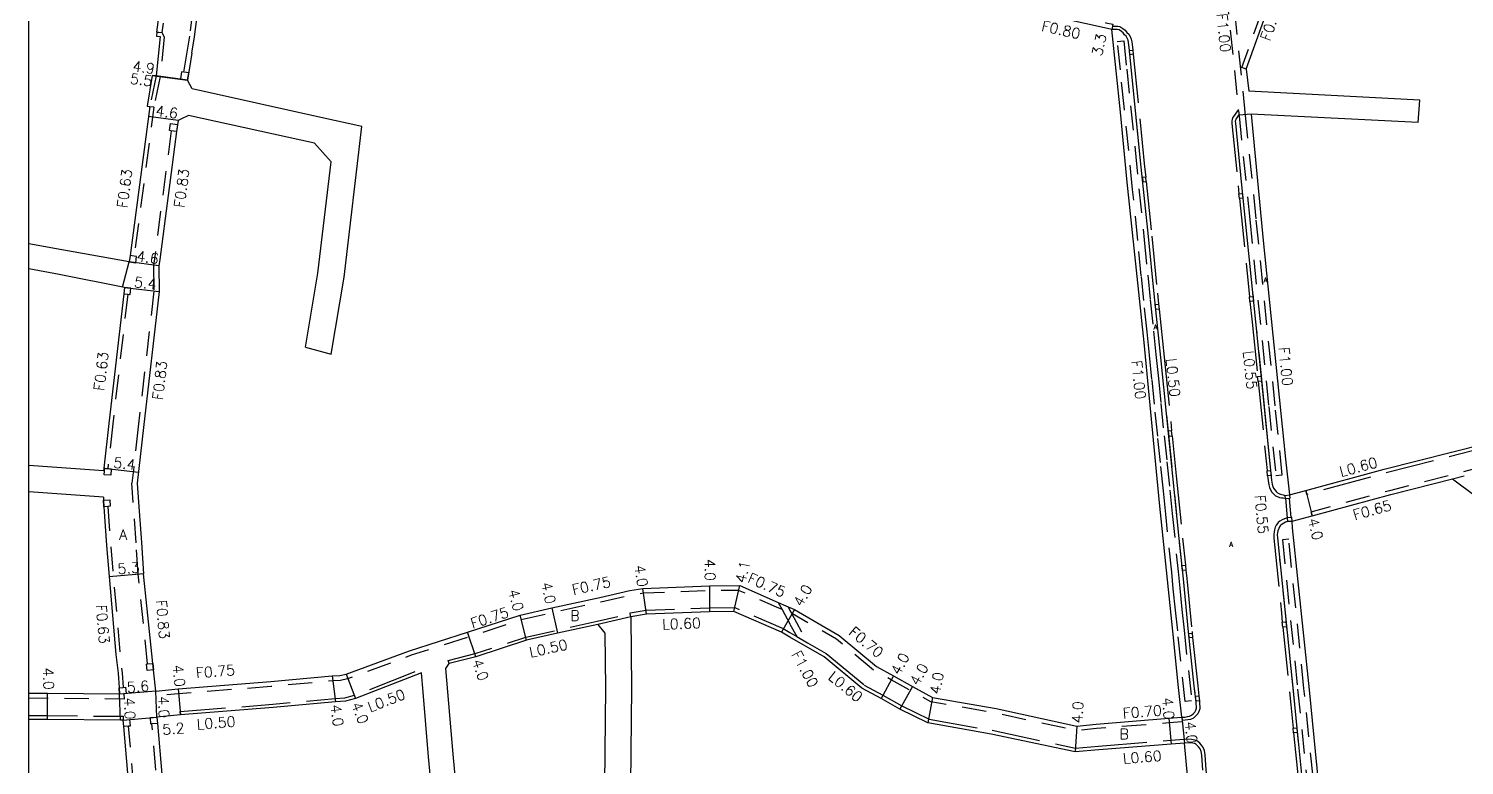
# Model space of a CAD drawing. Header units: metres. Extents: x -12000 to -11199, y -112201 to -111600.
# Drawn here: x -12000 to -11778.9, y -112023.5 to -111910 of the extents above; entities that cross this region are included whole.
import ezdxf

# ---------------------------------------------------------------- set-up
doc = ezdxf.new("R2010")
doc.units = ezdxf.units.M
doc.header["$LTSCALE"] = 2.5
doc.linetypes.add('22320', pattern=[2.5, 1.5, -1])
doc.linetypes.add('22330', pattern=[4, 3, -1])
for name, color, linetype in [('2101000', 175, 'Continuous'), ('2102000', 4, 'Continuous'), ('2102001', 191, 'Continuous'), ('2213000', 3, 'Continuous'), ('2227000', 14, 'Continuous'), ('2232000', 120, '22320'), ('2233000', 120, '22330'), ('2235000', 4, 'Continuous'), ('9107000', 139, 'Continuous'), ('9201100', 215, 'Continuous'), ('9201500', 222, 'Continuous'), ('9202100', 82, 'Continuous'), ('9202200', 82, 'Continuous'), ('9203500', 155, 'Continuous'), ('999', 7, 'Continuous')]:
    doc.layers.add(name, color=color, linetype=linetype)
doc.styles.add('Dm_Anotation', font='txt.shx', dxfattribs={"bigfont": 'pscdm.shx'})

msp = doc.modelspace()

# ---------------------------------------------------------------- linework, layer by layer
at = {"layer": '2101000', "flags": 128}
for points in [[(-11980.26, -111910.53), (-11977.7, -111891.15), (-11974.08, -111865.72)], [(-11812.45, -111916.25), (-11807.93, -111903.69), (-11806.46, -111900.07), (-11803.05, -111888.78)], [(-11833.17, -111910.12), (-11834.26, -111909.89), (-11848.95, -111906.64), (-11849.04, -111907.03), (-11853.02, -111906.19), (-11859.56, -111905.19), (-11863.96, -111904.98), (-11863.98, -111904.48), (-11872.8, -111905.81), (-11878.37, -111905.44), (-11882.73, -111904.69)], [(-11805.8, -111981.87), (-11803.29, -111981.19), (-11791.19, -111977.91), (-11775.74, -111973.98), (-11774.68, -111973.67)], [(-11805.39, -111985.9), (-11802.3, -111985.07), (-11790.18, -111981.78), (-11780.67, -111979.36)], [(-11988.5, -111982.18), (-11988.49, -111982.67), (-11988.42, -111983.67), (-11988.01, -111989.63), (-11987.59, -111994.45), (-11986.56, -112006.47), (-11986.24, -112009.33), (-11986.07, -112011.56), (-11986, -112012.56)], [(-11980.42, -112012.08), (-11976.98, -112011.75), (-11962.71, -112010.63), (-11953.24, -112009.76), (-11952.09, -112009.7), (-11951.11, -112009.5), (-11941.33, -112005.86), (-11932.39, -112003.01), (-11924.32, -112000.37), (-11919.41, -111999.28), (-11912.03, -111997.64), (-11907.39, -111996.57), (-11905.41, -111996.27), (-11895.15, -111995.86), (-11890.48, -111995.82), (-11884.53, -111998.44), (-11883.36, -111998.96), (-11883.03, -111999.1), (-11882.73, -111999.23)], [(-11882.73, -112003.76), (-11884.05, -112003), (-11891.37, -111999.82), (-11895.11, -111999.86), (-11904.82, -112000.23), (-11907.27, -112000.65)], [(-11882.73, -111999.23), (-11882.04, -111999.54), (-11875.17, -112003.52), (-11869.41, -112008.3), (-11866.79, -112009.75), (-11863.86, -112011.36), (-11860.8, -112013.05), (-11850.95, -112014.79), (-11838.56, -112017.48), (-11835.55, -112017.18), (-11824.35, -112016.28), (-11822.38, -112016.13)], [(-11912.34, -112001.81), (-11918.54, -112003.18), (-11923.31, -112004.24), (-11931.1, -112006.8), (-11935.23, -112007.86)], [(-11821.97, -112020.11), (-11824.03, -112020.27), (-11835.18, -112021.16), (-11838.79, -112021.47), (-11851.72, -112018.72), (-11861.49, -112016.99), (-11865.79, -112014.87), (-11868.71, -112013.25), (-11871.65, -112011.65), (-11877.49, -112006.8), (-11882.73, -112003.76)], [(-11939.5, -112009.25), (-11949.64, -112013.22), (-11951.22, -112013.64), (-11952.76, -112013.73), (-11962.36, -112014.62), (-11976.61, -112015.74), (-11980.27, -112016.08), (-11980.18, -112017.07), (-11978.83, -112032.7), (-11978.08, -112045.58)], [(-11986, -112012.56), (-11997.1, -112012.47), (-12000, -112012.45)], [(-11983.09, -112045.72), (-11984.02, -112033.09), (-11985.36, -112017.56), (-11985.44, -112016.56), (-11985.85, -112016.55), (-11997.13, -112016.47), (-12000, -112016.45)]]:
    msp.add_lwpolyline(points, dxfattribs=at)
at = {"layer": '2101000'}
for points in [[(-11974.86, -111913.78), (-11974.46, -111911.27), (-11973.08, -111900.51)], [(-11980.26, -111910.53), (-11980.33, -111911.16), (-11979.73, -111911.22), (-11980.39, -111917.3), (-11980.98, -111917.23)], [(-11822.38, -112016.13), (-11822.87, -112011.55), (-11823.75, -112002.83), (-11825.81, -111983.06), (-11828.15, -111958.38), (-11830.8, -111933.67), (-11831.81, -111922.88), (-11833.17, -111910.12)], [(-11974.86, -111913.78), (-11975.53, -111917.93)], [(-11812.45, -111916.25), (-11812.07, -111919.63)], [(-11980.98, -111917.23), (-11981.74, -111921.96), (-11981.42, -111922), (-11981.34, -111922.01), (-11984.38, -111944.96), (-11984.51, -111945.96)], [(-11811.68, -111923.17), (-11809.82, -111942.66), (-11806.4, -111976.34), (-11805.8, -111981.87), (-11805.8, -111981.87), (-11805.8, -111981.87)], [(-11976.99, -111924.16), (-11977.21, -111925.87), (-11979.82, -111945.57), (-11979.95, -111946.56), (-11979.89, -111950.53), (-11982.31, -111971.45), (-11983.27, -111980.05)], [(-11985.25, -111949.9), (-11985.36, -111950.87), (-11987.68, -111970.84), (-11988.44, -111977.73), (-11988.49, -111978.17)], [(-11983.27, -111980.05), (-11983.08, -111982.96), (-11982.62, -111989.2), (-11982.31, -111994)], [(-11787.57, -112200), (-11788.22, -112186.8), (-11789.6, -112186.11), (-11791.34, -112149.87), (-11791.79, -112145.5), (-11794.96, -112096.45), (-11798.71, -112052.85), (-11802.72, -112011.9), (-11805.33, -111986.91), (-11805.39, -111985.9)], [(-11980.42, -112012.08), (-11980.76, -112008.81), (-11980.86, -112007.82), (-11982.31, -111994)], [(-11817.24, -112107.47), (-11814.35, -112107.27), (-11816.28, -112081.65), (-11821.97, -112020.11)]]:
    msp.add_lwpolyline(points, dxfattribs=at)
at = {"layer": '2102000', "flags": 128}
for points in [[(-11953.41, -111960.19), (-11951.41, -111948.29), (-11948.68, -111925.11), (-11954.99, -111923.69), (-11974.83, -111919.28), (-11975.53, -111917.93)], [(-11785.96, -111924.48), (-11811.68, -111923.17)], [(-11957.35, -111959.1), (-11955.44, -111947.71), (-11953.43, -111930.53), (-11955.96, -111927.64), (-11975.37, -111923.4), (-11976.45, -111923.91)], [(-11984.51, -111945.96), (-11994.57, -111944.16), (-12000, -111943.16)], [(-11988.49, -111978.17), (-12000, -111977.35)], [(-11780.67, -111979.36), (-11773.6, -111984.65), (-11761.99, -112000.45)], [(-11988.5, -111982.18), (-12000, -111981.36)], [(-11907.27, -112000.65), (-11907.17, -112011.65), (-11907.28, -112026.4), (-11907.19, -112038.69), (-11907.31, -112042.43), (-11907.66, -112044.88), (-11908.28, -112047.69), (-11909.75, -112052.58), (-11913.12, -112062.86), (-11915.28, -112068.61), (-11916.57, -112072.91), (-11918.37, -112083.29), (-11921.34, -112103.14), (-11924.7, -112124.23), (-11926.03, -112134.5)], [(-11912.34, -112001.81), (-11911.26, -112003.14), (-11911.17, -112011.66), (-11911.28, -112026.39), (-11911.19, -112038.65), (-11911.3, -112042.09), (-11911.59, -112044.16), (-11912.15, -112046.69), (-11913.56, -112051.37), (-11916.4, -112061.51), (-11918.47, -112068.25), (-11919.01, -112072.33), (-11920.83, -112082.89), (-11923.81, -112102.76), (-11927.17, -112123.88), (-11928.56, -112134.57)], [(-11935.71, -112053.14), (-11936.42, -112043.15), (-11938.39, -112022.2), (-11939.24, -112012.25), (-11939.5, -112009.25)], [(-11931.94, -112052.77), (-11932.66, -112042.78), (-11934.62, -112021.83), (-11935.74, -112008.6), (-11935.23, -112007.86)]]:
    msp.add_lwpolyline(points, dxfattribs=at)
at = {"layer": '2102000'}
for points in [[(-11785.7, -111921.02), (-11812.07, -111919.63)], [(-11976.45, -111923.91), (-11976.99, -111924.16)], [(-11995.29, -111947.89), (-12000, -111947.02)], [(-11985.25, -111949.9), (-11995.29, -111947.89)]]:
    msp.add_lwpolyline(points, dxfattribs=at)
at = {"layer": '2102001', "flags": 128}
for points in [[(-11785.96, -111924.48), (-11785.7, -111921.02)], [(-11957.35, -111959.1), (-11953.41, -111960.19)]]:
    msp.add_lwpolyline(points, dxfattribs=at)
at = {"layer": '2213000'}
for points in [[(-11822.38, -112016.13), (-11821.88, -112016.08), (-11821.52, -112016.02), (-11821.2, -112015.95), (-11820.87, -112015.81), (-11820.62, -112015.59), (-11820.35, -112015.31), (-11820.23, -112015.05), (-11820.13, -112014.73), (-11820.15, -112013.77), (-11820.45, -112011.32), (-11821.32, -112002.96), (-11822.13, -111994.77), (-11822.78, -111988.58), (-11823.74, -111978.95), (-11825.61, -111960.67), (-11826.63, -111950.85), (-11827.52, -111942.04), (-11828.62, -111931.33), (-11830.5, -111912.89), (-11830.57, -111912.13), (-11830.64, -111911.8), (-11830.79, -111911.46), (-11830.96, -111911.19), (-11831.19, -111910.95), (-11831.43, -111910.67), (-11831.66, -111910.45), (-11832, -111910.21), (-11832.31, -111910.13), (-11832.69, -111910.12), (-11833.17, -111910.12)], [(-11813.55, -111923.34), (-11813.62, -111923.35), (-11813.97, -111923.83), (-11814.05, -111923.97), (-11814.1, -111924.15), (-11814.13, -111924.28), (-11814.13, -111924.38), (-11814.12, -111924.48), (-11814.11, -111924.57), (-11813.16, -111934.15), (-11811.01, -111955.2), (-11808.79, -111977.06), (-11808.54, -111979.58), (-11808.44, -111980.19), (-11808.36, -111980.56), (-11808.24, -111980.83), (-11808.06, -111981.09), (-11807.84, -111981.34), (-11807.62, -111981.53), (-11807.34, -111981.67), (-11807.16, -111981.73), (-11806.97, -111981.79), (-11806.76, -111981.85), (-11806.46, -111981.94), (-11805.8, -111981.87), (-11805.8, -111981.87)], [(-11805.39, -111985.9), (-11806.11, -111985.98), (-11806.38, -111986.07), (-11806.66, -111986.2), (-11806.94, -111986.36), (-11807.11, -111986.5), (-11807.2, -111986.61), (-11807.33, -111986.8), (-11807.45, -111987.04), (-11807.56, -111987.38), (-11807.62, -111987.65), (-11807.66, -111987.98), (-11807.64, -111988.46), (-11806.47, -112000.05), (-11805.03, -112014.14), (-11803.41, -112030.08)], [(-11819.15, -112024.28), (-11819.31, -112021.97), (-11819.4, -112021.38), (-11819.57, -112020.96), (-11819.78, -112020.68), (-11819.94, -112020.5), (-11820.21, -112020.27), (-11820.37, -112020.18), (-11820.49, -112020.14), (-11820.91, -112020.07), (-11821.97, -112020.11), (-11821.97, -112020.11)]]:
    msp.add_lwpolyline(points, dxfattribs=at)
at = {"layer": '2227000'}
for points in [[(-11828.83, -111929.31), (-11829.4, -111923.73)], [(-11814.11, -111924.57), (-11813.16, -111934.15), (-11812.14, -111944.12)], [(-11811.45, -111950.86), (-11811.34, -111951.99)], [(-11810.9, -111956.22), (-11810.83, -111956.9)], [(-11810.53, -111959.91), (-11808.79, -111977.06), (-11808.54, -111979.58)], [(-11823.88, -111977.59), (-11824.7, -111969.55)], [(-11823.15, -111984.9), (-11823.46, -111981.8)], [(-11822.02, -111995.93), (-11822.13, -111994.77), (-11822.72, -111989.18)], [(-11807.33, -111991.69), (-11807.27, -111992.29)], [(-11806.82, -111996.66), (-11806.47, -112000.05), (-11806.2, -112002.74)], [(-11820.31, -112012.42), (-11820.45, -112011.32), (-11821.32, -112002.96), (-11821.54, -112000.78)], [(-11805.45, -112010), (-11805.03, -112014.14), (-11804.44, -112019.97)]]:
    msp.add_lwpolyline(points, dxfattribs=at)
at = {"layer": '2232000'}
for points in [[(-11956.64, -111801.85), (-11959.14, -111813.45), (-11959.88, -111816.98), (-11963.78, -111835.39), (-11964.11, -111836.96), (-11966.14, -111846.05), (-11966.38, -111847.11), (-11967.05, -111849.88), (-11967.33, -111852.03), (-11969.13, -111866.43), (-11969.26, -111867.37), (-11971.83, -111885.39), (-11972.74, -111891.82), (-11972.96, -111893.46), (-11973.88, -111900.41), (-11975.25, -111911.15), (-11975.65, -111913.66), (-11976.14, -111916.72)], [(-11979.47, -111910.62), (-11979.11, -111911.29), (-11979.76, -111917.4), (-11980.72, -111922.09)], [(-11980.26, -111910.53), (-11979.95, -111910.57), (-11979.47, -111910.62)], [(-11980.39, -111917.3), (-11981.34, -111922.01)], [(-11978.04, -111925.76), (-11980.64, -111945.46), (-11980.78, -111946.51), (-11980.72, -111950.48), (-11983.14, -111971.36), (-11984.1, -111980.03)], [(-11984.74, -111950.94), (-11987.05, -111970.91), (-11987.82, -111977.79)], [(-11983.14, -111994.07), (-11983.45, -111989.26), (-11983.91, -111983.02), (-11984.1, -111980.03)], [(-11806.41, -111982.38), (-11806.15, -111985.41)], [(-11805.83, -111982.41), (-11805.58, -111985.34)], [(-11981.69, -112007.91), (-11981.69, -112007.91), (-11983.14, -111994.07)]]:
    msp.add_lwpolyline(points, dxfattribs=at)
at = {"layer": '2232000', "flags": 128}
for points in [[(-11812.45, -111916.25), (-11813.13, -111916), (-11808.61, -111903.43), (-11807.15, -111899.82), (-11803.75, -111888.57), (-11802.79, -111885.37), (-11802.64, -111884.72), (-11801.11, -111878.3), (-11800.45, -111874.96), (-11800.07, -111871.71), (-11800.04, -111868.63), (-11800.27, -111862.75), (-11801.99, -111852.29), (-11801.26, -111852.17)], [(-11973.28, -111865.82), (-11976.9, -111891.26), (-11979.47, -111910.62)], [(-11863.98, -111904.48), (-11864.1, -111903.69), (-11864.03, -111903.68), (-11859.28, -111903.81), (-11853.42, -111904.88), (-11848.78, -111905.86), (-11834.09, -111909.11), (-11833, -111909.34), (-11833.17, -111910.12)], [(-11981.34, -111922.01), (-11980.8, -111922.08), (-11980.72, -111922.09), (-11983.76, -111945.05)], [(-11802.3, -111985.07), (-11802.47, -111984.44), (-11790.34, -111981.16), (-11779.02, -111978.27), (-11773.38, -111976.78), (-11772.45, -111976.5), (-11768.26, -111975.03), (-11762.07, -111972.76), (-11752.73, -111969.07), (-11743.4, -111965.49), (-11722.72, -111955.94), (-11709.97, -111950.1)], [(-11988.27, -111977.75), (-11988.44, -111977.73)], [(-11780.67, -111979.36), (-11778.86, -111978.9)], [(-11987.79, -111983.63), (-11987.38, -111989.58), (-11986.96, -111994.4), (-11985.93, -112006.41), (-11985.61, -112009.27), (-11985.44, -112011.51)], [(-11883.94, -111999.52), (-11884.83, -111999.13), (-11890.64, -111996.57), (-11895.13, -111996.61), (-11905.34, -111997.02), (-11907.25, -111997.31), (-11911.87, -111998.37), (-11919.24, -112000.01), (-11924.12, -112001.09), (-11932.15, -112003.73), (-11941.09, -112006.57), (-11950.9, -112010.22), (-11951.99, -112010.45), (-11953.19, -112010.51), (-11962.64, -112011.38), (-11976.92, -112012.5), (-11980.35, -112012.83), (-11980.42, -112012.08)], [(-11884.53, -111998.44), (-11883.94, -111999.52), (-11882.73, -112001.76)], [(-11883.03, -111999.1), (-11882.73, -111999.67)], [(-11882.73, -111999.67), (-11882.49, -112000.1), (-11880.03, -112004.63)], [(-11822.38, -112016.13), (-11822.31, -112016.82), (-11824.3, -112016.98), (-11835.49, -112017.87), (-11838.6, -112018.18), (-11851.08, -112015.48), (-11861.03, -112013.72), (-11864.2, -112011.98), (-11867.13, -112010.36), (-11869.81, -112008.88), (-11875.57, -112004.09), (-11882.36, -112000.16), (-11882.49, -112000.1)], [(-11882.73, -112001.76), (-11881.69, -112003.67)], [(-11985.37, -112012.51), (-11985.31, -112013.31), (-11997.11, -112013.22), (-12000, -112013.2)], [(-11982.34, -112045.66), (-11983.27, -112033.03), (-11984.61, -112017.49)], [(-11967.34, -112135.68), (-11967.64, -112134.21), (-11970.41, -112120.67), (-11970.95, -112118.04), (-11971.95, -112112.74), (-11975.74, -112094.94), (-11976.49, -112085.89), (-11976.91, -112079.71), (-11977.72, -112066.92), (-11977.33, -112065.34), (-11977.54, -112062.62), (-11978.18, -112055.87), (-11978.63, -112049.48), (-11978.91, -112045.64), (-11979.66, -112032.76), (-11981.01, -112017.15)]]:
    msp.add_lwpolyline(points, dxfattribs=at)
at = {"layer": '2232000'}
for points in [[(-11806.91, -111978.77), (-11807.99, -111968.11), (-11810.92, -111939.31), (-11812.55, -111923.37), (-11815.2, -111897.7), (-11816.18, -111897.81), (-11813.54, -111923.47), (-11811.91, -111939.41), (-11808.98, -111968.21), (-11807.89, -111978.87)], [(-11821.85, -112013.67), (-11823.01, -112002.82), (-11823.34, -111999.63), (-11823.69, -111996.34), (-11823.93, -111993.75), (-11824.84, -111984.8), (-11825.18, -111981.22), (-11825.66, -111976.87), (-11826.09, -111972.83), (-11826.6, -111967.87), (-11826.97, -111964.01), (-11827.37, -111960.32), (-11827.72, -111956.74), (-11828.22, -111951.92), (-11828.61, -111948.08), (-11829.14, -111942.66), (-11829.95, -111934.78), (-11830.55, -111928.78), (-11831.27, -111922), (-11831.84, -111916.35), (-11832.31, -111912), (-11831.32, -111911.89), (-11830.86, -111916.24), (-11830.28, -111921.9), (-11829.57, -111928.68), (-11828.97, -111934.68), (-11828.16, -111942.56), (-11827.62, -111947.98), (-11827.24, -111951.82), (-11826.73, -111956.64), (-11826.38, -111960.22), (-11825.98, -111963.91), (-11825.61, -111967.77), (-11825.11, -111972.73), (-11824.67, -111976.77), (-11824.2, -111981.12), (-11823.85, -111984.7), (-11822.94, -111993.66), (-11822.7, -111996.24), (-11822.35, -111999.53), (-11822.03, -112002.72), (-11820.86, -112013.57)], [(-11792.5, -112147.11), (-11794.02, -112121.7), (-11798.09, -112068.3), (-11800.05, -112046.71), (-11800.89, -112037.77), (-11803.56, -112011.68), (-11805.9, -111988.66), (-11806.88, -111988.76), (-11804.54, -112011.78), (-11801.88, -112037.86), (-11801.04, -112046.8), (-11799.08, -112068.38), (-11795.01, -112121.76), (-11793.49, -112147.17)]]:
    msp.add_lwpolyline(points, close=True, dxfattribs=at)
at = {"layer": '2233000'}
for points in [[(-11833.06, -111909.62), (-11832.61, -111909.61), (-11832.24, -111909.63), (-11831.9, -111909.69), (-11831.45, -111909.98), (-11831.12, -111910.25), (-11830.83, -111910.58), (-11830.54, -111910.87), (-11830.33, -111911.22), (-11830.15, -111911.64), (-11830.05, -111912.05), (-11829.99, -111912.84), (-11829.94, -111913.32)], [(-11829.87, -111913.96), (-11828.1, -111931.28), (-11827.94, -111932.88)], [(-11813.64, -111922.47), (-11814.42, -111923.53), (-11814.55, -111923.76), (-11814.63, -111924.03), (-11814.66, -111924.22), (-11814.67, -111924.39), (-11814.66, -111924.54), (-11814.65, -111924.63), (-11813.7, -111934.21), (-11813.57, -111935.45)], [(-11827.87, -111933.55), (-11827, -111941.99), (-11826.12, -111950.79), (-11825.94, -111952.46)], [(-11813.5, -111936.19), (-11811.94, -111951.35)], [(-11811.87, -111952.04), (-11811.54, -111955.26), (-11810.7, -111963.61)], [(-11825.87, -111953.22), (-11825.1, -111960.61), (-11823.94, -111971.98)], [(-11810.62, -111964.36), (-11809.33, -111977.11), (-11809.23, -111978.15)], [(-11823.86, -111972.73), (-11823.23, -111978.9), (-11822.27, -111988.53), (-11821.83, -111992.7)], [(-11809.15, -111978.91), (-11809.08, -111979.65), (-11808.97, -111980.29), (-11808.88, -111980.73), (-11808.72, -111981.09), (-11808.49, -111981.42), (-11808.22, -111981.73), (-11807.93, -111981.98), (-11807.54, -111982.17), (-11807.3, -111982.25), (-11807.04, -111982.31), (-11806.75, -111982.33), (-11806.41, -111982.38)], [(-11806.15, -111985.41), (-11806.58, -111985.55), (-11806.92, -111985.7), (-11807.26, -111985.89), (-11807.51, -111986.1), (-11807.65, -111986.27), (-11807.82, -111986.52), (-11807.98, -111986.83), (-11808.1, -111987.24), (-11808.17, -111987.55), (-11808.22, -111987.95), (-11808.2, -111988.5), (-11807.03, -112000.1), (-11806.89, -112001.45)], [(-11821.75, -111993.45), (-11821.62, -111994.72), (-11820.8, -112002.91), (-11820.78, -112003.18)], [(-11806.81, -112002.24), (-11805.58, -112014.2), (-11805.22, -112017.8)], [(-11882.73, -112003.07), (-11881.69, -112003.67), (-11880.03, -112004.63), (-11877.15, -112006.3), (-11871.31, -112011.15), (-11868.42, -112012.73), (-11865.51, -112014.34), (-11861.3, -112016.42), (-11851.61, -112018.13), (-11838.75, -112020.87), (-11835.23, -112020.56), (-11824.08, -112019.67), (-11822.02, -112019.51)], [(-11820.71, -112003.82), (-11819.93, -112011.26), (-11819.74, -112012.83)], [(-11819.65, -112013.58), (-11819.63, -112013.75), (-11819.61, -112014.82), (-11819.75, -112015.24), (-11819.91, -112015.6), (-11820.26, -112015.97), (-11820.59, -112016.25), (-11821.03, -112016.44), (-11821.44, -112016.54), (-11821.84, -112016.58), (-11822.33, -112016.62)], [(-11818.43, -112026.22), (-11818.63, -112024.23), (-11818.79, -112021.91), (-11818.9, -112021.25), (-11819.11, -112020.7), (-11819.38, -112020.35), (-11819.58, -112020.13), (-11819.91, -112019.84), (-11820.16, -112019.71), (-11820.36, -112019.64), (-11820.88, -112019.55), (-11822.02, -112019.51)], [(-11805.15, -112018.52), (-11803.97, -112030.13), (-11803.37, -112036.17)]]:
    msp.add_lwpolyline(points, dxfattribs=at)
at = {"layer": '2233000', "flags": 128}
for points in [[(-11774.68, -111973.67), (-11774.51, -111974.24), (-11775.58, -111974.56), (-11791.03, -111978.49), (-11803.13, -111981.77), (-11803.29, -111981.19)], [(-11935.23, -112007.86), (-11935.37, -112007.38), (-11931.24, -112006.32), (-11923.44, -112003.76), (-11918.65, -112002.7), (-11912.45, -112001.32), (-11907.36, -112000.15)], [(-11907.27, -112000.65), (-11912.34, -112001.81)], [(-11907.27, -112000.65), (-11907.36, -112000.15), (-11907.37, -112000.05), (-11904.88, -111999.63), (-11895.12, -111999.26), (-11891.25, -111999.22), (-11883.78, -112002.46), (-11882.73, -112003.07)], [(-11976.61, -112015.74), (-11976.65, -112015.24), (-11962.41, -112014.12), (-11952.79, -112013.23), (-11951.3, -112013.14), (-11949.79, -112012.74), (-11939.68, -112008.78), (-11939.5, -112009.25)], [(-12000, -112015.85), (-11997.13, -112015.87), (-11985.84, -112015.96), (-11985.44, -112015.96), (-11985.44, -112016.56)]]:
    msp.add_lwpolyline(points, dxfattribs=at)
at = {"layer": '2235000'}
for points in [[(-11830.45, -111913.38), (-11829.94, -111913.32), (-11829.87, -111913.96), (-11830.39, -111914.02)], [(-11828.39, -111933.6), (-11827.87, -111933.55), (-11827.94, -111932.88), (-11828.45, -111932.94)], [(-11812.96, -111936.13), (-11813.5, -111936.19), (-11813.57, -111935.45), (-11813.04, -111935.39)], [(-11811.34, -111951.99), (-11811.87, -111952.04), (-11811.94, -111951.35), (-11811.41, -111951.29)], [(-11826.46, -111952.51), (-11825.94, -111952.46), (-11825.87, -111953.22), (-11826.38, -111953.27)], [(-11810.08, -111964.31), (-11810.62, -111964.36), (-11810.7, -111963.61), (-11810.16, -111963.56)], [(-11824.37, -111972.78), (-11823.86, -111972.73), (-11823.94, -111971.98), (-11824.45, -111972.03)], [(-11808.61, -111978.86), (-11809.15, -111978.91), (-11809.23, -111978.15), (-11808.69, -111978.09)], [(-11805.8, -111981.87), (-11805.75, -111982.4), (-11806.4, -111982.47), (-11806.46, -111981.94)], [(-11805.45, -111985.33), (-11806.15, -111985.41), (-11806.09, -111985.98), (-11805.39, -111985.9)], [(-11822.35, -111992.75), (-11821.83, -111992.7), (-11821.75, -111993.45), (-11822.27, -111993.5)], [(-11806.26, -112002.18), (-11806.81, -112002.24), (-11806.89, -112001.45), (-11806.34, -112001.39)], [(-11821.29, -112003.23), (-11820.78, -112003.18), (-11820.71, -112003.82), (-11821.22, -112003.88)], [(-11820.25, -112012.89), (-11819.74, -112012.83), (-11819.65, -112013.58), (-11820.16, -112013.64)], [(-11804.59, -112018.46), (-11805.15, -112018.52), (-11805.22, -112017.8), (-11804.66, -112017.74)]]:
    msp.add_lwpolyline(points, close=True, dxfattribs=at)
at = {"layer": '2235000', "flags": 128}
for points in [[(-11975.53, -111917.93), (-11975.35, -111916.84), (-11976.44, -111916.67), (-11976.61, -111917.76)], [(-11978.16, -111924.63), (-11977.07, -111924.78), (-11977.21, -111925.87), (-11977.3, -111925.86), (-11978.13, -111925.75), (-11978.31, -111925.72)], [(-11983.52, -111946.09), (-11983.39, -111945.1), (-11983.76, -111945.05), (-11984.38, -111944.96), (-11984.51, -111945.96)], [(-11984.37, -111950.99), (-11984.25, -111949.99), (-11985.25, -111949.88), (-11985.36, -111950.87), (-11984.74, -111950.94), (-11984.42, -111950.98)], [(-11987.28, -111977.84), (-11987.36, -111978.83), (-11988.36, -111978.75), (-11988.31, -111978.19), (-11988.27, -111977.75), (-11988.07, -111977.77), (-11987.64, -111977.8)], [(-11987.49, -111982.6), (-11987.43, -111983.6), (-11987.79, -111983.63), (-11988.42, -111983.67), (-11988.49, -111982.67)], [(-11980.86, -112007.82), (-11980.76, -112008.81), (-11981.75, -112008.92), (-11981.86, -112007.92), (-11981.69, -112007.91)], [(-11985.08, -112011.48), (-11985, -112012.48), (-11985.37, -112012.51), (-11986, -112012.56), (-11986.07, -112011.56), (-11985.44, -112011.51)], [(-11980.27, -112016.08), (-11980.18, -112017.07), (-11981.01, -112017.15), (-11981.18, -112017.16), (-11981.26, -112016.16)], [(-11984.45, -112016.47), (-11984.36, -112017.47), (-11984.61, -112017.49), (-11985.36, -112017.56), (-11985.44, -112016.56)]]:
    msp.add_lwpolyline(points, close=True, dxfattribs=at)
at = {"layer": '9107000'}
for points in [[(-11822.38, -112016.13), (-11821.88, -112016.08), (-11821.52, -112016.02), (-11821.2, -112015.95), (-11820.87, -112015.81), (-11820.62, -112015.59), (-11820.35, -112015.31), (-11820.23, -112015.05), (-11820.13, -112014.73), (-11820.15, -112013.77), (-11820.45, -112011.32), (-11821.32, -112002.96), (-11822.13, -111994.77), (-11822.78, -111988.58), (-11823.74, -111978.95), (-11825.61, -111960.67), (-11826.63, -111950.85), (-11827.52, -111942.04), (-11828.62, -111931.33), (-11830.5, -111912.89), (-11830.57, -111912.13), (-11830.64, -111911.8), (-11830.79, -111911.46), (-11830.96, -111911.19), (-11831.19, -111910.95), (-11831.43, -111910.67), (-11831.66, -111910.45), (-11832, -111910.21), (-11832.31, -111910.13), (-11832.69, -111910.12), (-11833.17, -111910.12)], [(-11811.68, -111923.17), (-11813.55, -111923.34), (-11813.62, -111923.35), (-11813.97, -111923.83), (-11814.05, -111923.97), (-11814.1, -111924.15), (-11814.13, -111924.28), (-11814.13, -111924.38), (-11814.12, -111924.48), (-11814.11, -111924.57), (-11813.16, -111934.15), (-11811.01, -111955.2), (-11808.79, -111977.06), (-11808.54, -111979.58), (-11808.44, -111980.19), (-11808.36, -111980.56), (-11808.24, -111980.83), (-11808.06, -111981.09), (-11807.84, -111981.34), (-11807.62, -111981.53), (-11807.34, -111981.67), (-11807.16, -111981.73), (-11806.97, -111981.79), (-11806.76, -111981.85), (-11806.46, -111981.94), (-11805.8, -111981.87), (-11805.8, -111981.87)], [(-11805.39, -111985.9), (-11806.11, -111985.98), (-11806.38, -111986.07), (-11806.66, -111986.2), (-11806.94, -111986.36), (-11807.11, -111986.5), (-11807.2, -111986.61), (-11807.33, -111986.8), (-11807.45, -111987.04), (-11807.56, -111987.38), (-11807.62, -111987.65), (-11807.66, -111987.98), (-11807.64, -111988.46), (-11806.47, -112000.05), (-11805.03, -112014.14), (-11803.41, -112030.08)], [(-11819.15, -112024.28), (-11819.31, -112021.97), (-11819.4, -112021.38), (-11819.57, -112020.96), (-11819.78, -112020.68), (-11819.94, -112020.5), (-11820.21, -112020.27), (-11820.37, -112020.18), (-11820.49, -112020.14), (-11820.91, -112020.07), (-11821.97, -112020.11), (-11821.97, -112020.11)]]:
    msp.add_lwpolyline(points, dxfattribs=at)
at = {"layer": '9201100', "flags": 128}
for points in [[(-11980.98, -111917.23), (-11975.53, -111917.93)], [(-11975.53, -111917.93), (-11980.39, -111917.3)], [(-11976.99, -111924.16), (-11981.55, -111923.56)], [(-11979.95, -111946.56), (-11984.51, -111945.96)], [(-11985.25, -111949.9), (-11979.89, -111950.53)], [(-11988.44, -111977.73), (-11983.08, -111978.33)], [(-11803.29, -111981.19), (-11802.3, -111985.07)], [(-11982.31, -111994), (-11987.59, -111994.46)], [(-11904.82, -112000.23), (-11905.41, -111996.27)], [(-11895.15, -111995.86), (-11895.11, -111999.86)], [(-11891.37, -111999.82), (-11890.48, -111995.82)], [(-11923.31, -112004.24), (-11924.32, -112000.37)], [(-11919.41, -111999.28), (-11918.54, -112003.18)], [(-11882.04, -111999.54), (-11884.05, -112003)], [(-11931.1, -112006.8), (-11932.39, -112003.01)], [(-11951.11, -112009.5), (-11949.64, -112013.22)], [(-11976.98, -112011.75), (-11976.61, -112015.74)], [(-11953.24, -112009.76), (-11952.76, -112013.73)], [(-11866.79, -112009.75), (-11868.71, -112013.25)], [(-11863.86, -112011.36), (-11865.79, -112014.87)], [(-11997.13, -112016.47), (-11997.1, -112012.47)], [(-11980.42, -112012.08), (-11986, -112012.56)], [(-11985.85, -112016.55), (-11986, -112012.56)], [(-11980.27, -112016.08), (-11980.42, -112012.08)], [(-11860.8, -112013.05), (-11861.49, -112016.99)], [(-11985.44, -112016.56), (-11980.27, -112016.08)], [(-11822.38, -112016.13), (-11821.97, -112020.11)], [(-11838.56, -112017.48), (-11838.79, -112021.47)], [(-11824.35, -112016.28), (-11824.03, -112020.27)]]:
    msp.add_lwpolyline(points, dxfattribs=at)
at = {"layer": '9202200', "flags": 128}
msp.add_lwpolyline([(-11985.56, -111949.84), (-11984.51, -111945.96)], dxfattribs=at)
at = {"layer": '999'}
msp.add_lwpolyline([(-12000, -111600), (-11200, -111600), (-11200, -112200), (-12000, -112200)], close=True, dxfattribs=at)

# ---------------------------------------------------------------- texts
at = {"layer": '9201500', "style": 'Dm_Anotation'}
for s, rotation, p in [('3.3', 77.7638, (-11834.69, -111914.35)), ('4.9', 352.633, (-11984.08, -111916.55)), ('5.5', 352.633, (-11984.47, -111918.47)), ('4.6', 352.4672, (-11980.52, -111923.44)), ('4.6', 352.4672, (-11983.48, -111945.84)), ('5.4', 353.3819, (-11983.83, -111949.82)), ('5.4', 353.655, (-11987.03, -111977.64)), ('4.0', 284.2379, (-11802.98, -111985.65)), ('4.0', 270.544, (-11895.85, -111991.7)), ('5.3', 4.9748, (-11986.25, -111994.09)), ('4.0', 278.539, (-11906.69, -111992.75)), ('4.1', 77.504, (-11889.6, -111995.55)), ('4.0', 282.4977, (-11921.07, -111995.45)), ('4.0', 59.9039, (-11880.93, -111999.23)), ('4.0', 284.7201, (-11926.14, -111996.61)), ('4.0', 61.2795, (-11865.9, -112009.78)), ('4.0', 272.1653, (-11997.83, -112008.48)), ('4.0', 275.3925, (-11977.82, -112008.09)), ('4.0', 288.8032, (-11931.72, -112007.44)), ('4.0', 61.2605, (-11862.97, -112011.4)), ('4.0', 79.9854, (-11859.63, -112012.69)), ('5.6', 4.8863, (-11984.81, -112012.36)), ('4.0', 272.1653, (-11985.3, -112013.08)), ('4.0', 272.1653, (-11980.06, -112012.87)), ('4.0', 86.744, (-11837.74, -112017.12)), ('4.0', 274.5593, (-11825.39, -112013.1)), ('4.0', 276.9825, (-11953.5, -112014.22)), ('4.0', 291.6058, (-11950.33, -112014.14)), ('5.2', 5.3179, (-11979.35, -112018.85)), ('4.0', 275.6202, (-11821.9, -112016.81))]:
    msp.add_text(s, height=1.6, rotation=rotation, dxfattribs=at).set_placement(p)
at = {"layer": '9202100', "style": 'Dm_Anotation'}
for s, height, p in [('A', 0.75, (-11809.79, -111949.12, 36.3)), ('A', 0.75, (-11826.74, -111956.36, 36.2)), ('A', 1.6, (-11986.06, -111988.77)), ('A', 0.75, (-11815.07, -111989.85, 36.03)), ('B', 1.6, (-11916.57, -112001.26)), ('B', 1.6, (-11831.98, -112019.5))]:
    msp.add_text(s, height=height, dxfattribs=at).set_placement(p)
at = {"layer": '9203500', "style": 'Dm_Anotation'}
for s, rotation, p in [('F1.00', 275.8815, (-11817.02, -111907.72)), ('F0.73', 70.234, (-11808.83, -111912.04)), ('F0.80', 347.5444, (-11844.1, -111910.32)), ('F0.63', 82.4672, (-11984.83, -111937.74)), ('F0.83', 82.4346, (-11976.05, -111937.69)), ('F0.63', 83.3819, (-11988.39, -111965.9)), ('L0.55', 275.7833, (-11812.95, -111959.72)), ('F1.00', 275.8169, (-11807.46, -111959.14)), ('F0.83', 83.3873, (-11979.37, -111967.31)), ('F1.00', 276.1858, (-11830.15, -111961.22)), ('L0.50', 275.8297, (-11824.82, -111960.89)), ('L0.60', 15.1553, (-11797.85, -111979.11)), ('F0.55', 274.8945, (-11811.13, -111981.91)), ('F0.65', 15.1522, (-11795.75, -111985.75)), ('F0.75', 336.2259, (-11889.39, -111995.26)), ('F0.75', 12.5114, (-11916.1, -111997.29)), ('F0.83', 274.9026, (-11980.39, -111998.1)), ('F0.63', 274.9049, (-11989.65, -111998.84)), ('F0.75', 18.1663, (-11931.63, -112002.5)), ('L0.60', 2.1841, (-11902.39, -112002.61)), ('F0.70', 320.3019, (-11873.82, -112003.22)), ('L0.50', 12.4765, (-11922.69, -112006.92)), ('F1.00', 298.4777, (-11882.56, -112006.41)), ('F0.75', 4.4921, (-11974.19, -112010.09)), ('L0.60', 320.2927, (-11876.98, -112010.12)), ('L0.50', 21.3826, (-11947.38, -112015.37)), ('L0.50', 4.484, (-11974.05, -112018.02)), ('F0.70', 4.5578, (-11831.41, -112016.31)), ('L0.60', 4.5556, (-11831.38, -112023.29))]:
    msp.add_text(s, height=1.6, rotation=rotation, dxfattribs=at).set_placement(p)

doc.saveas('drawing.dxf')
